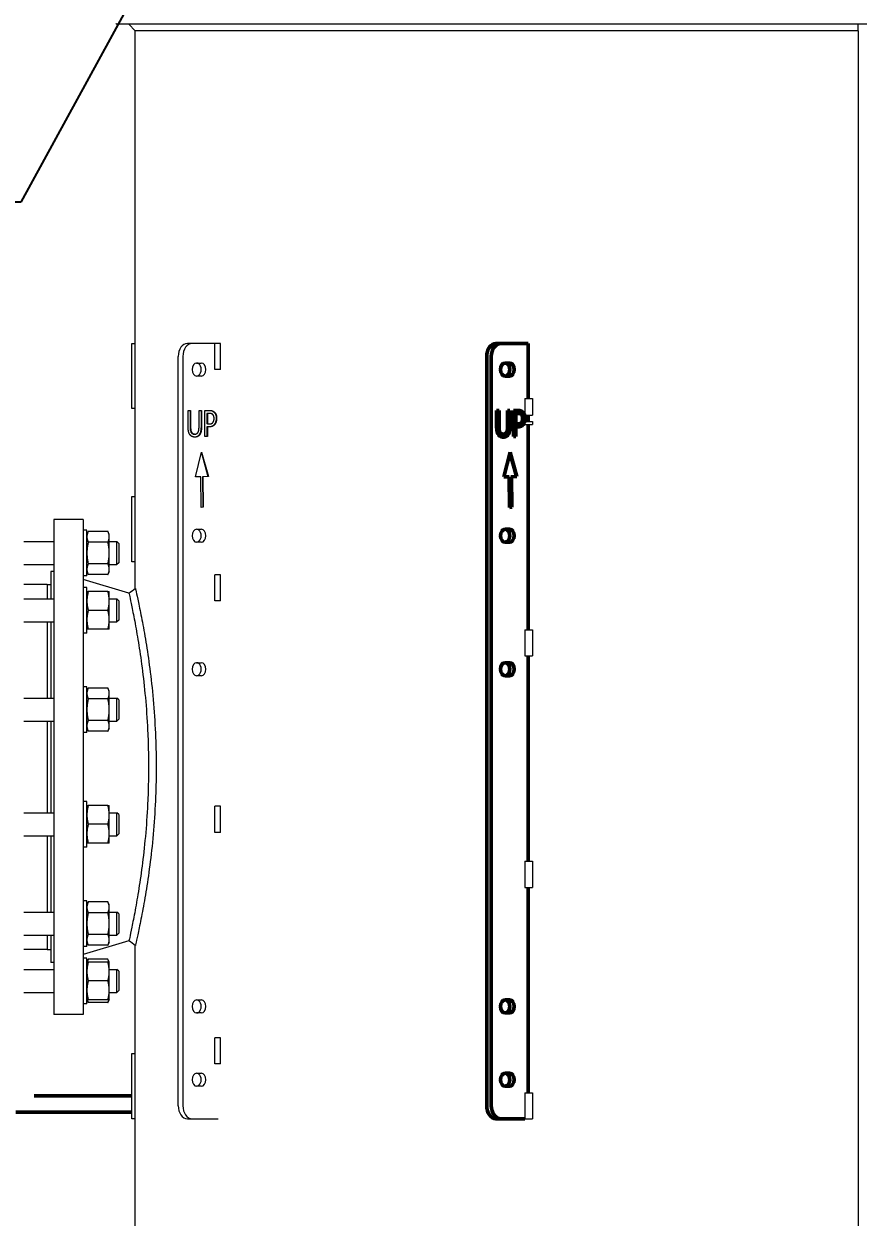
# Model space of a CAD drawing. Header units: inches. Extents: x 20 to 536, y 8 to 344.
# Drawn here: x 392.98 to 425.01, y 98.01 to 143.8 of the extents above; entities that cross this region are included whole.
import ezdxf

# ---------------------------------------------------------------- set-up
doc = ezdxf.new("R2010")
doc.units = ezdxf.units.IN
doc.header["$LTSCALE"] = 16
doc.header["$MEASUREMENT"] = 0
for name, color, linetype, lineweight in [('Dimension (ANSI)', 7, 'Continuous', 25), ('Symbol (ANSI)', 7, 'Continuous', 25), ('Visible (ANSI)', 7, 'Continuous', 50)]:
    doc.layers.add(name, color=color, linetype=linetype, lineweight=lineweight)
doc.styles.add('Standard D-E', font='arial.ttf')
doc.dimstyles.new('in [mm] D-E NeptuneBenson', dxfattribs={"dimscale": 16, "dimtxt": 0.15, "dimasz": 0.098425, "dimexe": 0.125, "dimexo": 0.063, "dimgap": 0.031496, "dimtad": 0, "dimtih": 1, "dimtoh": 1, "dimdec": 4, "dimrnd": 1e-08, "dimzin": 3, "dimdsep": 46, "dimlunit": 5, "dimtxsty": 'Standard D-E', "dimcen": 0.09, "dimdle": 0.393701, "dimclrd": 256, "dimclre": 256, "dimclrt": 256, "dimadec": 1, "dimazin": 1, "dimtfac": 1, "dimtofl": 0, "dimtmove": 0, "dimatfit": 3, "dimfxl": 1, "dimfrac": 1, "dimtolj": 1, "dimtzin": 4, "dimlwd": -1, "dimlwe": -1, "dimarcsym": 0})
doc.dimstyles.new('in [mm] D-E NeptuneBenson$7', dxfattribs={"dimscale": 16, "dimtxt": 0.15, "dimasz": 0.098425, "dimexe": 0.125, "dimexo": 0.063, "dimgap": 0.031496, "dimtad": 0, "dimtih": 1, "dimtoh": 1, "dimdec": 4, "dimrnd": 1e-08, "dimzin": 3, "dimdsep": 46, "dimlunit": 5, "dimtxsty": 'Standard D-E', "dimcen": 0.09, "dimdle": 0.393701, "dimclrd": 256, "dimclre": 256, "dimclrt": 256, "dimadec": 1, "dimazin": 1, "dimtfac": 1, "dimtofl": 0, "dimtmove": 0, "dimatfit": 3, "dimfxl": 1, "dimfrac": 1, "dimtolj": 1, "dimtzin": 4, "dimlwd": -1, "dimlwe": -1, "dimarcsym": 0})

# ---------------------------------------------------------------- blocks, each defined once
blk = doc.blocks.new('*D27')
at = {"layer": 'Defpoints', "color": 0, "transparency": 16777216}
for p in [(353.894, 161.752), (424.634, 161.752), (399.432, 64.26)]:
    blk.add_point(p, dxfattribs=at)
at = {"layer": 'Dimension (ANSI)', "transparency": 16777216}
for p, q in [((423.626, 161.752), (351.894, 161.752)), ((353.894, 160.177), (353.894, 118.735)), ((353.894, 65.835), (353.894, 101.408)), ((398.424, 64.26), (351.894, 64.26))]:
    blk.add_line(p, q, dxfattribs=at)
for points in [[(353.632, 160.177), (354.157, 160.177), (353.894, 161.752)], [(353.632, 65.835), (354.157, 65.835), (353.894, 64.26)]]:
    blk.add_solid(points, dxfattribs=at)
at = {"layer": 'Dimension (ANSI)', "transparency": 16777216, "char_height": 2.4, "attachment_point": 5, "style": 'Standard D-E'}
for s, insert in [('\\A1; \\fArial|b0|i0;97{\\H1x;\\S1#2;} in', (353.894, 113.006)), ('\\A1;[2461.5 mm]{\\P\\fArial|b0|i0;SHIPPING HEIGHT\\P\\fArial|b0|i0;REF.}', (353.894, 104.342))]:
    blk.add_mtext(s, dxfattribs=dict(at, insert=insert))

msp = doc.modelspace()

# ---------------------------------------------------------------- linework, layer by layer
at = {"layer": 'Visible (ANSI)', "linetype": 'Continuous', "lineweight": 18}
for p, q in [((396.539119, 143.78516), (396.507869, 143.81641)), ((447.382772, 143.78516), (396.539119, 143.78516)), ((397.257176, 143.53516), (397.007176, 143.78516)), ((425.009197, 143.53516), (425.009197, 143.78516)), ((397.257176, 122.138949), (397.257176, 143.53516)), ((425.009197, 143.53516), (397.257176, 143.53516)), ((397.257176, 122.138949), (397.257176, 143.53516)), ((425.009197, 143.53516), (425.009197, 75.28516)), ((425.009197, 143.53516), (425.009202, 143.53516)), ((425.009197, 143.43016), (425.009202, 143.43016)), ((425.009197, 143.43016), (425.009202, 143.43016)), ((425.009197, 143.32516), (425.009202, 143.32516)), ((425.009197, 143.32516), (425.009202, 143.32516)), ((425.009197, 143.22016), (425.009202, 143.22016)), ((425.009197, 143.22016), (425.009202, 143.22016)), ((425.009197, 143.11516), (425.009202, 143.11516)), ((425.009202, 143.11516), (425.009197, 143.11516)), ((425.009202, 143.01016), (425.009197, 143.01016)), ((425.009202, 142.81016), (425.009197, 142.81016)), ((425.009197, 142.31016), (425.009202, 142.31016)), ((397.121728, 131.53516), (397.249869, 131.53516)), ((397.121728, 129.03516), (397.121728, 131.53516)), ((397.121728, 131.53516), (397.249869, 131.53516)), ((397.121728, 129.03516), (397.121728, 131.53516)), ((397.257176, 131.53516), (397.249869, 131.53516)), ((397.257176, 131.53516), (397.249869, 131.53516)), ((399.434373, 131.53516), (399.257596, 131.53516)), ((400.306493, 131.53516), (399.434373, 131.53516)), ((400.526811, 131.53516), (400.306493, 131.53516)), ((400.306493, 130.53516), (400.306493, 131.53516)), ((400.526811, 130.53516), (400.526811, 131.53516)), ((398.904043, 102.28516), (398.904043, 131.03516)), ((399.080819, 131.03516), (399.080819, 102.28516)), ((399.611149, 130.78516), (399.787926, 130.78516)), ((400.526811, 130.53516), (400.306493, 130.53516)), ((399.787926, 130.28516), (399.611149, 130.28516)), ((412.206489, 129.42516), (412.506178, 129.42516)), ((412.206489, 129.42516), (412.206489, 128.787561)), ((412.506178, 129.42516), (412.506178, 128.787561)), ((397.249869, 129.03516), (397.121728, 129.03516)), ((397.249869, 129.03516), (397.121728, 129.03516)), ((397.249869, 129.03516), (397.257176, 129.03516)), ((397.249869, 129.03516), (397.257176, 129.03516)), ((399.285271, 128.341004), (399.285271, 128.964991)), ((399.285271, 128.964991), (399.379247, 128.964991)), ((399.361569, 128.964991), (399.361569, 128.341004)), ((399.379247, 128.964991), (399.379247, 128.341004)), ((399.703003, 128.337762), (399.703003, 128.964991)), ((399.703003, 128.964991), (399.796978, 128.964991)), ((399.779301, 128.964991), (399.779301, 128.341004)), ((399.796978, 128.964991), (399.796978, 128.341004)), ((399.931638, 127.964991), (399.931638, 128.964991)), ((399.931638, 128.964991), (400.109274, 128.964991)), ((400.025613, 128.849918), (400.007936, 128.849918)), ((400.007936, 128.849918), (400.007936, 128.451214)), ((400.025613, 128.849918), (400.025613, 128.451214)), ((400.103544, 128.849918), (400.025613, 128.849918)), ((412.206489, 128.787561), (412.506178, 128.787561)), ((400.025613, 128.451214), (400.007936, 128.451214)), ((400.025613, 128.337762), (400.007936, 128.337762)), ((400.007936, 128.337762), (400.007936, 127.964991)), ((400.025613, 128.451214), (400.089792, 128.451214)), ((400.105263, 128.337762), (400.025613, 128.337762)), ((400.025613, 128.337762), (400.025613, 127.964991)), ((412.206489, 128.541028), (412.506178, 128.541028)), ((412.206489, 128.541028), (412.206489, 128.42516)), ((412.206489, 128.42516), (412.506178, 128.42516)), ((412.506178, 128.541028), (412.506178, 128.42516)), ((399.540838, 128.057373), (399.523161, 128.057373)), ((400.025613, 127.964991), (399.931638, 127.964991)), ((399.562069, 126.415618), (399.802692, 127.367821)), ((399.794268, 127.334489), (400.046259, 126.426893)), ((399.802692, 127.367821), (400.063937, 126.426893)), ((399.771494, 126.421118), (399.562069, 126.415618)), ((399.753817, 126.421118), (399.562187, 126.416085)), ((399.771494, 126.421118), (399.753817, 126.421118)), ((399.782622, 125.245215), (399.771494, 126.421118)), ((400.046259, 126.426893), (399.833925, 126.4227)), ((399.833925, 126.4227), (399.84648, 125.248873)), ((399.851603, 126.4227), (399.833925, 126.4227)), ((400.063937, 126.426893), (399.851603, 126.4227)), ((399.851603, 126.4227), (399.864158, 125.248873)), ((400.063937, 126.426893), (400.046259, 126.426893)), ((397.121728, 125.66016), (397.249869, 125.66016)), ((397.121728, 123.16016), (397.121728, 125.66016)), ((397.121728, 125.66016), (397.249869, 125.66016)), ((397.121728, 123.16016), (397.121728, 125.66016)), ((397.257176, 125.66016), (397.249869, 125.66016)), ((397.257176, 125.66016), (397.249869, 125.66016)), ((399.84648, 125.248873), (399.782615, 125.246008)), ((399.864158, 125.248873), (399.782622, 125.245215)), ((399.864158, 125.248873), (399.84648, 125.248873)), ((394.132176, 124.78516), (394.132176, 105.78516)), ((395.257176, 124.78516), (394.132176, 124.78516)), ((395.257176, 124.78516), (395.257176, 105.78516)), ((395.397801, 124.37053), (395.257176, 124.37053)), ((395.397801, 122.62053), (395.397801, 124.37053)), ((395.397801, 124.21453), (395.449668, 124.32576)), ((396.204933, 124.32576), (395.449668, 124.32576)), ((396.256801, 124.21453), (396.204933, 124.32576)), ((396.256801, 124.118202), (396.256801, 124.21453)), ((396.256801, 123.49553), (396.256801, 124.118202)), ((399.611149, 124.41016), (399.787926, 124.41016)), ((392.977176, 123.93303), (394.132176, 123.93303)), ((396.204933, 123.910645), (395.449668, 123.910645)), ((396.256801, 123.93303), (396.551397, 123.93303)), ((396.551397, 123.05803), (396.551397, 123.93303)), ((396.617551, 123.86688), (396.551397, 123.93303)), ((396.617551, 123.86688), (396.617551, 123.12418)), ((399.787926, 123.91016), (399.611149, 123.91016)), ((396.256801, 122.872858), (396.256801, 123.49553)), ((392.977176, 123.05803), (394.132176, 123.05803)), ((394.007176, 122.78516), (394.007176, 121.733068)), ((394.132176, 122.78516), (394.007176, 122.78516)), ((395.397801, 122.77653), (395.449668, 122.6653)), ((396.204933, 123.080415), (395.449668, 123.080415)), ((396.256801, 122.77653), (396.204933, 122.6653)), ((396.256801, 123.05803), (396.551397, 123.05803)), ((396.256801, 122.77653), (396.256801, 122.872858)), ((396.617551, 123.12418), (396.551397, 123.05803)), ((397.249869, 123.16016), (397.121728, 123.16016)), ((397.249869, 123.16016), (397.121728, 123.16016)), ((397.249869, 123.16016), (397.257176, 123.16016)), ((397.249869, 123.16016), (397.257176, 123.16016)), ((393.877176, 122.28516), (392.977176, 122.28516)), ((393.877176, 122.28516), (393.877176, 121.733068)), ((393.877176, 122.28516), (393.877176, 121.733068)), ((393.877176, 122.28516), (394.007176, 122.28516)), ((395.397801, 122.62053), (395.257176, 122.62053)), ((397.011285, 121.955306), (395.257176, 122.47516)), ((396.204933, 122.6653), (395.449668, 122.6653)), ((400.526811, 122.65516), (400.306493, 122.65516)), ((400.306493, 121.65516), (400.306493, 122.65516)), ((400.526811, 121.65516), (400.526811, 122.65516)), ((395.397801, 122.170568), (395.257176, 122.170568)), ((395.397801, 120.420568), (395.397801, 122.170568)), ((396.204933, 122.014568), (395.449668, 122.014568)), ((396.256801, 121.655068), (396.256801, 122.014568)), ((392.977176, 121.733068), (394.132176, 121.733068)), ((396.256801, 121.733068), (396.551397, 121.733068)), ((396.256801, 120.936068), (396.256801, 121.655068)), ((396.551397, 120.858068), (396.551397, 121.733068)), ((396.617551, 121.666918), (396.551397, 121.733068)), ((396.617551, 121.666918), (396.617551, 120.924218)), ((400.526811, 121.65516), (400.306493, 121.65516)), ((396.204933, 121.295568), (395.449668, 121.295568)), ((396.256801, 120.576568), (396.256801, 120.936068)), ((396.617551, 120.924218), (396.551397, 120.858068)), ((392.977176, 120.858068), (394.132176, 120.858068)), ((393.877176, 120.858068), (393.877176, 117.922622)), ((393.877176, 120.858068), (393.877176, 117.922622)), ((394.007176, 120.858068), (394.007176, 117.922622)), ((396.204933, 120.576568), (395.449668, 120.576568)), ((396.256801, 120.858068), (396.551397, 120.858068)), ((412.206489, 120.54516), (412.506178, 120.54516)), ((412.206489, 120.54516), (412.206489, 119.54516)), ((412.506178, 120.54516), (412.506178, 119.54516)), ((395.397801, 120.420568), (395.257176, 120.420568)), ((412.206489, 119.54516), (412.506178, 119.54516)), ((399.611149, 119.28516), (399.787926, 119.28516)), ((399.787926, 118.78516), (399.611149, 118.78516)), ((395.397801, 118.360122), (395.257176, 118.360122)), ((395.397801, 116.610122), (395.397801, 118.360122)), ((395.397801, 118.204122), (395.449668, 118.315352)), ((396.204933, 118.315352), (395.449668, 118.315352)), ((396.256801, 118.204122), (396.204933, 118.315352)), ((396.256801, 118.107795), (396.256801, 118.204122)), ((392.977176, 117.922622), (394.132176, 117.922622)), ((396.204933, 117.900237), (395.449668, 117.900237)), ((396.256801, 117.485122), (396.256801, 118.107795)), ((396.256801, 117.922622), (396.551397, 117.922622)), ((396.551397, 117.047622), (396.551397, 117.922622)), ((396.617551, 117.856472), (396.551397, 117.922622)), ((396.617551, 117.856472), (396.617551, 117.113772)), ((396.256801, 116.86245), (396.256801, 117.485122)), ((392.977176, 117.047622), (394.132176, 117.047622)), ((393.877176, 117.047622), (393.877176, 113.522699)), ((393.877176, 117.047622), (393.877176, 113.522699)), ((394.007176, 117.047622), (394.007176, 113.522699)), ((395.397801, 116.766122), (395.449668, 116.654893)), ((396.204933, 117.070007), (395.449668, 117.070007)), ((396.256801, 116.766122), (396.204933, 116.654893)), ((396.256801, 117.047622), (396.551397, 117.047622)), ((396.256801, 116.766122), (396.256801, 116.86245)), ((396.617551, 117.113772), (396.551397, 117.047622)), ((395.397801, 116.610122), (395.257176, 116.610122)), ((396.204933, 116.654893), (395.449668, 116.654893)), ((395.397801, 113.960199), (395.257176, 113.960199)), ((395.397801, 112.210199), (395.397801, 113.960199)), ((396.204933, 113.804199), (395.449668, 113.804199)), ((396.256801, 113.444699), (396.256801, 113.804199)), ((400.526811, 113.77516), (400.306493, 113.77516)), ((400.306493, 112.77516), (400.306493, 113.77516)), ((400.526811, 112.77516), (400.526811, 113.77516)), ((392.977176, 113.522699), (394.132176, 113.522699)), ((396.256801, 113.522699), (396.551397, 113.522699)), ((396.256801, 112.725699), (396.256801, 113.444699)), ((396.551397, 112.647699), (396.551397, 113.522699)), ((396.617551, 113.456549), (396.551397, 113.522699)), ((396.617551, 113.456549), (396.617551, 112.713849)), ((392.977176, 112.647699), (394.132176, 112.647699)), ((393.877176, 112.647699), (393.877176, 109.712253)), ((393.877176, 112.647699), (393.877176, 109.712253)), ((394.007176, 112.647699), (394.007176, 109.712253)), ((396.204933, 113.085199), (395.449668, 113.085199)), ((396.256801, 112.366199), (396.256801, 112.725699)), ((396.256801, 112.647699), (396.551397, 112.647699)), ((396.617551, 112.713849), (396.551397, 112.647699)), ((400.526811, 112.77516), (400.306493, 112.77516)), ((395.397801, 112.210199), (395.257176, 112.210199)), ((396.204933, 112.366199), (395.449668, 112.366199)), ((412.206489, 111.66516), (412.506178, 111.66516)), ((412.206489, 111.66516), (412.206489, 110.66516)), ((412.506178, 111.66516), (412.506178, 110.66516)), ((412.206489, 110.66516), (412.506178, 110.66516)), ((395.397801, 110.149753), (395.257176, 110.149753)), ((395.397801, 108.399753), (395.397801, 110.149753)), ((395.397801, 109.993753), (395.449668, 110.104982)), ((396.204933, 110.104982), (395.449668, 110.104982)), ((396.256801, 109.993753), (396.204933, 110.104982)), ((396.256801, 109.897425), (396.256801, 109.993753)), ((396.256801, 109.274753), (396.256801, 109.897425)), ((392.977176, 109.712253), (394.132176, 109.712253)), ((396.204933, 109.689868), (395.449668, 109.689868)), ((396.256801, 109.712253), (396.551397, 109.712253)), ((396.551397, 108.837253), (396.551397, 109.712253)), ((396.617551, 109.646103), (396.551397, 109.712253)), ((396.617551, 109.646103), (396.617551, 108.903403)), ((396.256801, 108.652081), (396.256801, 109.274753)), ((392.977176, 108.837253), (394.132176, 108.837253)), ((393.877176, 108.837253), (393.877176, 108.28516)), ((393.877176, 108.837253), (393.877176, 108.28516)), ((394.007176, 108.837253), (394.007176, 107.78516)), ((397.011285, 108.615015), (395.257176, 108.09516)), ((395.397801, 108.555753), (395.449668, 108.444523)), ((396.204933, 108.859638), (395.449668, 108.859638)), ((396.256801, 108.555753), (396.204933, 108.444523)), ((396.256801, 108.837253), (396.551397, 108.837253)), ((396.256801, 108.555753), (396.256801, 108.652081)), ((396.617551, 108.903403), (396.551397, 108.837253)), ((393.877176, 108.28516), (392.977176, 108.28516)), ((393.877176, 108.28516), (394.007176, 108.28516)), ((395.397801, 108.399753), (395.257176, 108.399753)), ((396.204933, 108.444523), (395.449668, 108.444523)), ((397.257176, 96.28516), (397.257176, 108.431372)), ((394.132176, 107.78516), (394.007176, 107.78516)), ((395.397801, 107.949791), (395.257176, 107.949791)), ((395.397801, 106.199791), (395.397801, 107.949791)), ((395.397801, 107.793791), (395.449668, 107.905021)), ((396.204933, 107.905021), (395.449668, 107.905021)), ((396.204933, 107.793791), (395.449668, 107.793791)), ((396.256801, 107.793791), (396.204933, 107.905021)), ((396.256801, 107.434291), (396.256801, 107.793791)), ((392.977176, 107.512291), (394.132176, 107.512291)), ((396.256801, 107.512291), (396.551397, 107.512291)), ((396.256801, 106.715291), (396.256801, 107.434291)), ((396.551397, 106.637291), (396.551397, 107.512291)), ((396.617551, 107.446141), (396.551397, 107.512291)), ((396.617551, 107.446141), (396.617551, 106.703441)), ((396.204933, 107.074791), (395.449668, 107.074791)), ((396.256801, 106.355791), (396.256801, 106.715291)), ((396.617551, 106.703441), (396.551397, 106.637291)), ((392.977176, 106.637291), (394.132176, 106.637291)), ((395.397801, 106.355791), (395.449668, 106.244561)), ((396.204933, 106.355791), (395.449668, 106.355791)), ((396.204933, 106.244561), (395.449668, 106.244561)), ((396.256801, 106.355791), (396.204933, 106.244561)), ((396.256801, 106.637291), (396.551397, 106.637291)), ((399.611149, 106.34766), (399.787926, 106.34766)), ((395.257176, 105.78516), (394.132176, 105.78516)), ((395.397801, 106.199791), (395.257176, 106.199791)), ((399.787926, 105.84766), (399.611149, 105.84766)), ((400.526811, 104.89516), (400.306493, 104.89516)), ((400.306493, 103.89516), (400.306493, 104.89516)), ((400.526811, 103.89516), (400.526811, 104.89516)), ((397.121728, 104.28516), (397.249869, 104.28516)), ((397.121728, 101.78516), (397.121728, 104.28516)), ((397.257176, 104.28516), (397.249869, 104.28516)), ((399.611149, 103.53516), (399.787926, 103.53516)), ((400.526811, 103.89516), (400.306493, 103.89516)), ((399.787926, 103.03516), (399.611149, 103.03516)), ((412.206489, 102.78516), (412.506178, 102.78516)), ((412.206489, 102.78516), (412.206489, 101.78516)), ((412.506178, 102.78516), (412.506178, 101.78516)), ((397.249869, 101.78516), (397.121728, 101.78516)), ((397.249869, 101.78516), (397.257176, 101.78516)), ((397.249869, 101.78516), (397.257176, 101.78516)), ((397.257176, 96.28516), (397.257176, 102.03516)), ((399.257596, 101.78516), (399.434373, 101.78516)), ((399.434373, 101.78516), (400.439076, 101.78516)), ((412.206489, 101.78516), (412.506178, 101.78516))]:
    msp.add_line(p, q, dxfattribs=at)
at = {"layer": 'Visible (ANSI)'}
for p, q in [((411.278411, 131.53516), (411.101635, 131.53516)), ((412.339071, 131.53516), (411.278411, 131.53516)), ((412.339071, 129.42516), (412.339071, 131.53516)), ((410.748081, 102.28516), (410.748081, 131.03516)), ((410.924858, 131.03516), (410.924858, 102.28516)), ((411.455188, 130.78516), (411.631965, 130.78516)), ((411.631965, 130.28516), (411.455188, 130.28516)), ((411.12931, 128.341004), (411.12931, 128.964991)), ((411.12931, 128.964991), (411.223285, 128.964991)), ((411.205608, 128.964991), (411.205608, 128.341004)), ((411.223285, 128.964991), (411.223285, 128.341004)), ((411.547042, 128.337762), (411.547042, 128.964991)), ((411.547042, 128.964991), (411.641017, 128.964991)), ((411.623339, 128.964991), (411.623339, 128.341004)), ((411.641017, 128.964991), (411.641017, 128.341004)), ((411.775677, 127.964991), (411.775677, 128.964991)), ((411.775677, 128.964991), (411.953313, 128.964991)), ((411.869652, 128.849918), (411.851974, 128.849918)), ((411.851974, 128.849918), (411.851974, 128.451214)), ((411.869652, 128.849918), (411.869652, 128.451214)), ((411.947583, 128.849918), (411.869652, 128.849918)), ((412.339071, 128.541028), (412.339071, 128.787561)), ((411.869652, 128.451214), (411.851974, 128.451214)), ((411.869652, 128.337762), (411.851974, 128.337762)), ((411.851974, 128.337762), (411.851974, 127.964991)), ((411.869652, 128.451214), (411.93383, 128.451214)), ((411.949302, 128.337762), (411.869652, 128.337762)), ((411.869652, 128.337762), (411.869652, 127.964991)), ((412.339071, 120.54516), (412.339071, 128.42516)), ((411.384877, 128.057373), (411.367199, 128.057373)), ((411.869652, 127.964991), (411.775677, 127.964991)), ((411.406108, 126.415618), (411.64673, 127.367821)), ((411.638307, 127.334489), (411.890298, 126.426893)), ((411.64673, 127.367821), (411.907976, 126.426893)), ((411.615533, 126.421118), (411.406108, 126.415618)), ((411.597855, 126.421118), (411.406226, 126.416085)), ((411.615533, 126.421118), (411.597855, 126.421118)), ((411.626661, 125.245215), (411.615533, 126.421118)), ((411.890298, 126.426893), (411.677963, 126.4227)), ((411.677963, 126.4227), (411.690519, 125.248873)), ((411.695641, 126.4227), (411.677963, 126.4227)), ((411.907976, 126.426893), (411.695641, 126.4227)), ((411.695641, 126.4227), (411.708196, 125.248873)), ((411.907976, 126.426893), (411.890298, 126.426893)), ((411.690519, 125.248873), (411.626653, 125.246008)), ((411.708196, 125.248873), (411.626661, 125.245215)), ((411.708196, 125.248873), (411.690519, 125.248873)), ((411.455188, 124.41016), (411.631965, 124.41016)), ((411.631965, 123.91016), (411.455188, 123.91016)), ((412.339071, 111.66516), (412.339071, 119.54516)), ((411.455188, 119.28516), (411.631965, 119.28516)), ((411.631965, 118.78516), (411.455188, 118.78516)), ((412.339071, 102.78516), (412.339071, 110.66516)), ((411.455188, 106.34766), (411.631965, 106.34766)), ((411.631965, 105.84766), (411.455188, 105.84766)), ((411.455188, 103.53516), (411.631965, 103.53516)), ((411.631965, 103.03516), (411.455188, 103.03516)), ((393.370122, 102.66016), (397.121728, 102.66016)), ((392.663016, 102.03516), (397.121728, 102.03516)), ((411.101635, 101.78516), (411.278411, 101.78516)), ((411.278411, 101.78516), (412.206489, 101.78516))]:
    msp.add_line(p, q, dxfattribs=at)
at = {"layer": 'Visible (ANSI)', "linetype": 'Continuous', "lineweight": 18}
for centre, major_axis, start_param, end_param in [((399.257596, 131.03516), (0, 0.5), 0, 1.570796327), ((399.434373, 131.03516), (0, 0.5), 0, 1.570796327), ((399.611149, 130.53516), (0, -0.25), 3.141592654, 6.283185307), ((399.611149, 130.53516), (0, -0.25), 0, 3.141592654), ((399.787926, 130.53516), (0, 0.25), 3.141592654, 6.283185307), ((399.611149, 124.16016), (0, -0.25), 3.141592654, 6.283185307), ((399.611149, 124.16016), (0, -0.25), 0, 3.141592654), ((399.787926, 124.16016), (0, 0.25), 3.141592654, 6.283185307), ((399.611149, 119.03516), (0, -0.25), 3.141592654, 6.283185307), ((399.611149, 119.03516), (0, -0.25), 0, 3.141592654), ((399.787926, 119.03516), (0, 0.25), 3.141592654, 6.283185307), ((399.611149, 106.09766), (0, -0.25), 3.141592654, 6.283185307), ((399.611149, 106.09766), (0, -0.25), 0, 3.141592654), ((399.787926, 106.09766), (0, 0.25), 3.141592654, 6.283185307), ((399.611149, 103.28516), (0, -0.25), 3.141592654, 6.283185307), ((399.611149, 103.28516), (0, -0.25), 0, 3.141592654), ((399.787926, 103.28516), (0, 0.25), 3.141592654, 6.283185307), ((399.257596, 102.28516), (0, -0.5), 4.71238898, 6.283185307), ((399.434373, 102.28516), (0, -0.5), 4.71238898, 6.283185307)]:
    msp.add_ellipse(centre, major_axis=major_axis, ratio=0.707106781, start_param=start_param, end_param=end_param, dxfattribs=at)
at = {"layer": 'Visible (ANSI)'}
for centre, major_axis, start_param, end_param in [((411.101635, 131.03516), (0, 0.5), 0, 1.570796327), ((411.278411, 131.03516), (0, 0.5), 0, 1.570796327), ((411.455188, 130.53516), (0, -0.25), 3.141592654, 6.283185307), ((411.455188, 130.53516), (0, -0.25), 0, 3.141592654), ((411.631965, 130.53516), (0, 0.25), 3.141592654, 6.283185307), ((411.455188, 124.16016), (0, -0.25), 3.141592654, 6.283185307), ((411.455188, 124.16016), (0, -0.25), 0, 3.141592654), ((411.631965, 124.16016), (0, 0.25), 3.141592654, 6.283185307), ((411.455188, 119.03516), (0, -0.25), 3.141592654, 6.283185307), ((411.455188, 119.03516), (0, -0.25), 0, 3.141592654), ((411.631965, 119.03516), (0, 0.25), 3.141592654, 6.283185307), ((411.455188, 106.09766), (0, -0.25), 3.141592654, 6.283185307), ((411.455188, 106.09766), (0, -0.25), 0, 3.141592654), ((411.631965, 106.09766), (0, 0.25), 3.141592654, 6.283185307), ((411.455188, 103.28516), (0, -0.25), 3.141592654, 6.283185307), ((411.455188, 103.28516), (0, -0.25), 0, 3.141592654), ((411.631965, 103.28516), (0, 0.25), 3.141592654, 6.283185307), ((411.101635, 102.28516), (0, -0.5), 4.71238898, 6.283185307), ((411.278411, 102.28516), (0, -0.5), 4.71238898, 6.283185307)]:
    msp.add_ellipse(centre, major_axis=major_axis, ratio=0.707106781, start_param=start_param, end_param=end_param, dxfattribs=at)
at = {"layer": 'Visible (ANSI)', "linetype": 'Continuous', "lineweight": 18}
for points, knots in [([(400.091597, 128.964991), (400.120146, 128.964991), (400.16366, 128.962758), (400.228997, 128.939824), (400.254098, 128.924787), (400.276682, 128.902592)], [-0.7255066345, -0.7255066345, -0.7255066345, -0.7255066345, -0.2963664951, -0.2963664951, 0, 0, 0, 0]), ([(400.276682, 128.902592), (400.292178, 128.887664), (400.305985, 128.870076), (400.327329, 128.833247), (400.338323, 128.810687), (400.357041, 128.744258), (400.360916, 128.703666), (400.360916, 128.663532)], [-0.8444770711, -0.8444770711, -0.8444770711, -0.8444770711, -0.5445297246, -0.5445297246, -0.3058237555, -0.3058237555, 0, 0, 0, 0]), ([(399.361569, 128.341004), (399.361569, 128.275345), (399.365685, 128.239387), (399.372569, 128.191568), (399.380282, 128.164214), (399.391939, 128.139221)], [-0.371862003, -0.371862003, -0.371862003, -0.371862003, -0.2281453177, -0.2281453177, 0, 0, 0, 0]), ([(399.779301, 128.341004), (399.779301, 128.301057), (399.777669, 128.25992), (399.767451, 128.167475), (399.758819, 128.136756), (399.744504, 128.090377), (399.730182, 128.061275), (399.711684, 128.036304)], [-0.467674705, -0.467674705, -0.467674705, -0.467674705, -0.3856132751, -0.3856132751, -0.275578199, -0.275578199, 0, 0, 0, 0]), ([(400.29903, 128.44149), (400.286852, 128.424537), (400.273561, 128.409563), (400.244501, 128.383485), (400.229012, 128.372719), (400.195029, 128.354662), (400.157563, 128.337762), (400.087585, 128.337762)], [-2.121990443, -2.121990443, -2.121990443, -2.121990443, -1.442842816, -1.442842816, -0.754099623, -0.754099623, 0, 0, 0, 0]), ([(400.360916, 128.663532), (400.360916, 128.639849), (400.359281, 128.616378), (400.351444, 128.56373), (400.345139, 128.541317), (400.330454, 128.494954), (400.316795, 128.466121), (400.29903, 128.44149)], [-0.4807015504, -0.4807015504, -0.4807015504, -0.4807015504, -0.3871149581, -0.3871149581, -0.2680978808, -0.2680978808, 0, 0, 0, 0]), ([(399.391939, 128.139221), (399.398551, 128.125054), (399.406485, 128.112575), (399.427362, 128.088652), (399.438857, 128.080641), (399.471047, 128.06195), (399.497628, 128.057373), (399.523161, 128.057373)], [-0.4545311978, -0.4545311978, -0.4545311978, -0.4545311978, -0.3744036195, -0.3744036195, -0.2751501522, -0.2751501522, 0, 0, 0, 0]), ([(399.711684, 128.036304), (399.700543, 128.020815), (399.688386, 128.007126), (399.661911, 127.983623), (399.647897, 127.974082), (399.615779, 127.957777), (399.584598, 127.945336), (399.532227, 127.944033)], [-1.621814164, -1.621814164, -1.621814164, -1.621814164, -1.122952591, -1.122952591, -0.623679835, -0.623679835, -0.033304102, -0.033304102, -0.033304102, -0.033304102]), ([(397.011285, 121.955306), (397.011285, 121.955306), (397.020756, 121.913165), (397.059156, 121.737353), (397.088055, 121.603728), (397.160304, 121.252636), (397.20365, 121.034871), (397.296255, 120.534507), (397.34542, 120.251881), (397.43959, 119.655469), (397.487939, 119.321472), (397.578447, 118.597063), (397.620517, 118.206663), (397.690323, 117.394234), (397.718045, 116.971591), (397.741775, 116.422853), (397.746346, 116.298309), (397.750152, 116.174034)], [25.197704904, 25.197704904, 25.197704904, 25.197704904, 28.359979208, 28.359979208, 31.522253512, 31.522253512, 34.684527817, 34.684527817, 37.846802121, 37.846802121, 40.983954042, 40.983954042, 44.121105964, 44.121105964, 47.258257886, 47.258257886, 48.177922083, 48.177922083, 48.177922083, 48.177922083]), ([(397.257176, 122.138949), (397.257176, 122.138949), (397.267261, 122.095558), (397.308132, 121.914615), (397.338887, 121.777112), (397.41576, 121.415942), (397.461874, 121.191966), (397.560384, 120.677462), (397.612678, 120.386905), (397.71282, 119.773987), (397.764227, 119.430854), (397.860463, 118.686712), (397.905199, 118.285718), (397.979434, 117.451277), (398.008919, 117.0172), (398.034057, 116.455894), (398.038867, 116.330267), (398.042853, 116.204887)], [25.883271244, 25.883271244, 25.883271244, 25.883271244, 29.132066122, 29.132066122, 32.380860999, 32.380860999, 35.629655877, 35.629655877, 38.878450754, 38.878450754, 42.100473688, 42.100473688, 45.322496621, 45.322496621, 48.544519555, 48.544519555, 49.472261833, 49.472261833, 49.472261833, 49.472261833]), ([(397.750152, 116.174034), (397.759225, 115.874347), (397.763697, 115.576169), (397.763697, 114.994152), (397.759225, 114.695974), (397.750152, 114.396287)], [48.177922083, 48.177922083, 48.177922083, 48.177922083, 50.395409807, 50.395409807, 52.612897535, 52.612897535, 52.612897535, 52.612897535]), ([(398.042853, 116.204887), (398.053408, 115.895419), (398.058542, 115.586768), (398.058542, 114.983552), (398.053408, 114.674902), (398.042853, 114.365434)], [-15.144331905, -15.144331905, -15.144331905, -15.144331905, -12.846079301, -12.846079301, -10.547826697, -10.547826697, -10.547826697, -10.547826697]), ([(397.750152, 114.396287), (397.746346, 114.272011), (397.741775, 114.147468), (397.718045, 113.59873), (397.690323, 113.176087), (397.620517, 112.363658), (397.578447, 111.973258), (397.487939, 111.248848), (397.43959, 110.914852), (397.34542, 110.31844), (397.296255, 110.035814), (397.20365, 109.53545), (397.160304, 109.317684), (397.088055, 108.966593), (397.059156, 108.832968), (397.020756, 108.657155), (397.011285, 108.615015), (397.011285, 108.615015)], [52.612897535, 52.612897535, 52.612897535, 52.612897535, 53.532561729, 53.532561729, 56.669713651, 56.669713651, 59.806865572, 59.806865572, 62.944017494, 62.944017494, 66.106291798, 66.106291798, 69.268566102, 69.268566102, 72.430840407, 72.430840407, 75.593114711, 75.593114711, 75.593114711, 75.593114711]), ([(398.042853, 114.365434), (398.038867, 114.240054), (398.034057, 114.114427), (398.008919, 113.553121), (397.979434, 113.119044), (397.905199, 112.284603), (397.860463, 111.883608), (397.764227, 111.139467), (397.71282, 110.796334), (397.612678, 110.183416), (397.560384, 109.892859), (397.461874, 109.378354), (397.41576, 109.154379), (397.338887, 108.793209), (397.308132, 108.655706), (397.267261, 108.474763), (397.257176, 108.431372), (397.257176, 108.431372)], [54.060823144, 54.060823144, 54.060823144, 54.060823144, 54.988565422, 54.988565422, 58.210588356, 58.210588356, 61.43261129, 61.43261129, 64.654634223, 64.654634223, 67.903429101, 67.903429101, 71.152223978, 71.152223978, 74.401018856, 74.401018856, 77.649813729, 77.649813729, 77.649813729, 77.649813729])]:
    msp.add_open_spline(points, degree=3, knots=knots, dxfattribs=at)
for points, degree in [([(400.229608, 128.81183), (400.207261, 128.8329), (400.147667, 128.849918), (400.103544, 128.849918)], 2), ([(400.109274, 128.964991), (400.172306, 128.964991), (400.260552, 128.935817), (400.29436, 128.902592)], 2), ([(400.280607, 128.65948), (400.280607, 128.711344), (400.255394, 128.787519), (400.229608, 128.81183)], 2), ([(400.29436, 128.902592), (400.333898, 128.864504), (400.378594, 128.747), (400.378594, 128.663532)], 2), ([(399.352888, 128.036304), (399.315641, 128.088167), (399.285271, 128.234034), (399.285271, 128.341004)], 2), ([(399.379247, 128.341004), (399.379247, 128.271312), (399.391853, 128.177308), (399.409617, 128.139221)], 2), ([(399.672633, 128.139221), (399.690397, 128.177308), (399.703003, 128.270501), (399.703003, 128.337762)], 2), ([(399.796978, 128.341004), (399.796978, 128.236466), (399.767181, 128.087357), (399.729362, 128.036304)], 2), ([(400.089792, 128.451214), (400.147094, 128.451214), (400.217575, 128.477146), (400.240496, 128.511182)], 2), ([(400.316708, 128.44149), (400.280034, 128.390436), (400.180902, 128.337762), (400.105263, 128.337762)], 2), ([(400.240496, 128.511182), (400.261698, 128.541166), (400.280607, 128.611668), (400.280607, 128.65948)], 2), ([(400.378594, 128.663532), (400.378594, 128.598702), (400.345932, 128.482009), (400.316708, 128.44149)], 2), ([(399.540838, 127.943921), (399.478379, 127.943921), (399.38555, 127.990112), (399.352888, 128.036304)], 2), ([(399.409617, 128.139221), (399.428526, 128.098702), (399.493851, 128.057373), (399.540838, 128.057373)], 2), ([(399.540838, 128.057373), (399.584961, 128.057373), (399.653723, 128.098702), (399.672633, 128.139221)], 2), ([(399.729362, 128.036304), (399.695554, 127.989302), (399.606163, 127.943921), (399.540838, 127.943921)], 2), ([(397.011285, 121.955306), (397.093245, 122.016525), (397.175216, 122.07773), (397.257176, 122.138949)], 3), ([(397.257176, 108.431372), (397.175216, 108.492591), (397.093245, 108.553796), (397.011285, 108.615015)], 3)]:
    msp.add_open_spline(points, degree=degree, dxfattribs=at)
at = {"layer": 'Visible (ANSI)'}
for points, knots in [([(411.935635, 128.964991), (411.964184, 128.964991), (412.007699, 128.962758), (412.073036, 128.939824), (412.098137, 128.924787), (412.120721, 128.902592)], [-0.7255066345, -0.7255066345, -0.7255066345, -0.7255066345, -0.2963664951, -0.2963664951, 0, 0, 0, 0]), ([(412.120721, 128.902592), (412.136217, 128.887664), (412.150023, 128.870076), (412.171367, 128.833247), (412.182361, 128.810687), (412.20108, 128.744258), (412.204955, 128.703666), (412.204955, 128.663532)], [-0.8444770711, -0.8444770711, -0.8444770711, -0.8444770711, -0.5445297246, -0.5445297246, -0.3058237555, -0.3058237555, 0, 0, 0, 0]), ([(411.205608, 128.341004), (411.205608, 128.275345), (411.209723, 128.239387), (411.216607, 128.191568), (411.224321, 128.164214), (411.235978, 128.139221)], [-0.371862003, -0.371862003, -0.371862003, -0.371862003, -0.2281453177, -0.2281453177, 0, 0, 0, 0]), ([(411.623339, 128.341004), (411.623339, 128.301057), (411.621708, 128.25992), (411.61149, 128.167475), (411.602858, 128.136756), (411.588543, 128.090377), (411.574221, 128.061275), (411.555723, 128.036304)], [-0.467674705, -0.467674705, -0.467674705, -0.467674705, -0.3856132751, -0.3856132751, -0.275578199, -0.275578199, 0, 0, 0, 0]), ([(412.143068, 128.44149), (412.130891, 128.424537), (412.1176, 128.409563), (412.08854, 128.383485), (412.073051, 128.372719), (412.039068, 128.354662), (412.001602, 128.337762), (411.931624, 128.337762)], [-2.121990443, -2.121990443, -2.121990443, -2.121990443, -1.442842816, -1.442842816, -0.754099623, -0.754099623, 0, 0, 0, 0]), ([(412.204955, 128.663532), (412.204955, 128.639849), (412.20332, 128.616378), (412.195483, 128.56373), (412.189177, 128.541317), (412.174492, 128.494954), (412.160833, 128.466121), (412.143068, 128.44149)], [-0.4807015504, -0.4807015504, -0.4807015504, -0.4807015504, -0.3871149581, -0.3871149581, -0.2680978808, -0.2680978808, 0, 0, 0, 0]), ([(411.235978, 128.139221), (411.242589, 128.125054), (411.250523, 128.112575), (411.271401, 128.088652), (411.282895, 128.080641), (411.315085, 128.06195), (411.341666, 128.057373), (411.367199, 128.057373)], [-0.4545311978, -0.4545311978, -0.4545311978, -0.4545311978, -0.3744036195, -0.3744036195, -0.2751501522, -0.2751501522, 0, 0, 0, 0]), ([(411.555723, 128.036304), (411.544582, 128.020815), (411.532425, 128.007126), (411.50595, 127.983623), (411.491936, 127.974082), (411.459817, 127.957777), (411.428636, 127.945336), (411.376266, 127.944033)], [-1.621814164, -1.621814164, -1.621814164, -1.621814164, -1.122952591, -1.122952591, -0.623679835, -0.623679835, -0.033304102, -0.033304102, -0.033304102, -0.033304102])]:
    msp.add_open_spline(points, degree=3, knots=knots, dxfattribs=at)
for points in [[(412.073647, 128.81183), (412.051299, 128.8329), (411.991705, 128.849918), (411.947583, 128.849918)], [(411.953313, 128.964991), (412.016345, 128.964991), (412.10459, 128.935817), (412.138398, 128.902592)], [(412.124646, 128.65948), (412.124646, 128.711344), (412.099433, 128.787519), (412.073647, 128.81183)], [(412.138398, 128.902592), (412.177937, 128.864504), (412.222632, 128.747), (412.222632, 128.663532)], [(411.196926, 128.036304), (411.15968, 128.088167), (411.12931, 128.234034), (411.12931, 128.341004)], [(411.223285, 128.341004), (411.223285, 128.271312), (411.235892, 128.177308), (411.253655, 128.139221)], [(411.516672, 128.139221), (411.534435, 128.177308), (411.547042, 128.270501), (411.547042, 128.337762)], [(411.641017, 128.341004), (411.641017, 128.236466), (411.61122, 128.087357), (411.573401, 128.036304)], [(411.93383, 128.451214), (411.991132, 128.451214), (412.061614, 128.477146), (412.084534, 128.511182)], [(412.160746, 128.44149), (412.124073, 128.390436), (412.02494, 128.337762), (411.949302, 128.337762)], [(412.084534, 128.511182), (412.105736, 128.541166), (412.124646, 128.611668), (412.124646, 128.65948)], [(412.222632, 128.663532), (412.222632, 128.598702), (412.18997, 128.482009), (412.160746, 128.44149)], [(411.384877, 127.943921), (411.322418, 127.943921), (411.229589, 127.990112), (411.196926, 128.036304)], [(411.253655, 128.139221), (411.272565, 128.098702), (411.337889, 128.057373), (411.384877, 128.057373)], [(411.384877, 128.057373), (411.428999, 128.057373), (411.497762, 128.098702), (411.516672, 128.139221)], [(411.573401, 128.036304), (411.539592, 127.989302), (411.450201, 127.943921), (411.384877, 127.943921)]]:
    msp.add_open_spline(points, degree=2, dxfattribs=at)
at = {"layer": 'Visible (ANSI)', "linetype": 'Continuous', "lineweight": 18}
for points, weights in [([(395.449668, 124.32576), (395.397801, 124.21453), (395.397801, 124.118202)], [1, 1.0379548493, 1]), ([(395.397801, 124.118202), (395.397801, 124.021875), (395.449668, 123.910645)], [1, 1.0379548493, 1]), ([(396.256801, 124.118202), (396.256801, 124.21453), (396.204933, 124.32576)], [1, 1.0379548493, 1]), ([(396.204933, 123.910645), (396.256801, 124.021875), (396.256801, 124.118202)], [1, 1.0379548493, 1]), ([(395.449668, 123.910645), (395.397801, 123.688185), (395.397801, 123.49553)], [1, 1.0379548493, 1]), ([(396.256801, 123.49553), (396.256801, 123.688185), (396.204933, 123.910645)], [1, 1.0379548493, 1]), ([(395.397801, 123.49553), (395.397801, 123.302875), (395.449668, 123.080415)], [1, 1.0379548493, 1]), ([(396.204933, 123.080415), (396.256801, 123.302875), (396.256801, 123.49553)], [1, 1.0379548493, 1]), ([(395.449668, 123.080415), (395.397801, 122.969185), (395.397801, 122.872858)], [1, 1.0379548493, 1]), ([(395.397801, 122.872858), (395.397801, 122.77653), (395.449668, 122.6653)], [1, 1.0379548493, 1]), ([(396.256801, 122.872858), (396.256801, 122.969185), (396.204933, 123.080415)], [1, 1.0379548493, 1]), ([(396.204933, 122.6653), (396.256801, 122.77653), (396.256801, 122.872858)], [1, 1.0379548493, 1]), ([(395.397801, 122.014568), (395.397801, 122.014568), (395.449668, 122.014568)], [1, 1.0379548493, 1]), ([(395.449668, 122.014568), (395.397801, 121.821913), (395.397801, 121.655068)], [1, 1.0379548493, 1]), ([(396.256801, 121.655068), (396.256801, 121.821913), (396.204933, 122.014568)], [1, 1.0379548493, 1]), ([(396.204933, 122.014568), (396.256801, 122.014568), (396.256801, 122.014568)], [1, 1.0379548493, 1]), ([(395.397801, 121.655068), (395.397801, 121.488224), (395.449668, 121.295568)], [1, 1.0379548493, 1]), ([(396.204933, 121.295568), (396.256801, 121.488224), (396.256801, 121.655068)], [1, 1.0379548493, 1]), ([(395.449668, 121.295568), (395.397801, 121.102913), (395.397801, 120.936068)], [1, 1.0379548493, 1]), ([(395.397801, 120.936068), (395.397801, 120.769224), (395.449668, 120.576568)], [1, 1.0379548493, 1]), ([(396.256801, 120.936068), (396.256801, 121.102913), (396.204933, 121.295568)], [1, 1.0379548493, 1]), ([(396.204933, 120.576568), (396.256801, 120.769224), (396.256801, 120.936068)], [1, 1.0379548493, 1]), ([(395.449668, 120.576568), (395.397801, 120.576568), (395.397801, 120.576568)], [1, 1.0379548493, 1]), ([(396.256801, 120.576568), (396.256801, 120.576568), (396.204933, 120.576568)], [1, 1.0379548493, 1]), ([(395.449668, 118.315352), (395.397801, 118.204122), (395.397801, 118.107795)], [1, 1.0379548493, 1]), ([(396.256801, 118.107795), (396.256801, 118.204122), (396.204933, 118.315352)], [1, 1.0379548493, 1]), ([(395.397801, 118.107795), (395.397801, 118.011467), (395.449668, 117.900237)], [1, 1.0379548493, 1]), ([(395.449668, 117.900237), (395.397801, 117.677778), (395.397801, 117.485122)], [1, 1.0379548493, 1]), ([(396.204933, 117.900237), (396.256801, 118.011467), (396.256801, 118.107795)], [1, 1.0379548493, 1]), ([(396.256801, 117.485122), (396.256801, 117.677778), (396.204933, 117.900237)], [1, 1.0379548493, 1]), ([(395.397801, 117.485122), (395.397801, 117.292467), (395.449668, 117.070007)], [1, 1.0379548493, 1]), ([(396.204933, 117.070007), (396.256801, 117.292467), (396.256801, 117.485122)], [1, 1.0379548493, 1]), ([(395.449668, 117.070007), (395.397801, 116.958778), (395.397801, 116.86245)], [1, 1.0379548493, 1]), ([(395.397801, 116.86245), (395.397801, 116.766122), (395.449668, 116.654893)], [1, 1.0379548493, 1]), ([(396.256801, 116.86245), (396.256801, 116.958778), (396.204933, 117.070007)], [1, 1.0379548493, 1]), ([(396.204933, 116.654893), (396.256801, 116.766122), (396.256801, 116.86245)], [1, 1.0379548493, 1]), ([(395.397801, 113.804199), (395.397801, 113.804199), (395.449668, 113.804199)], [1, 1.0379548493, 1]), ([(395.449668, 113.804199), (395.397801, 113.611543), (395.397801, 113.444699)], [1, 1.0379548493, 1]), ([(396.256801, 113.444699), (396.256801, 113.611543), (396.204933, 113.804199)], [1, 1.0379548493, 1]), ([(396.204933, 113.804199), (396.256801, 113.804199), (396.256801, 113.804199)], [1, 1.0379548493, 1]), ([(395.397801, 113.444699), (395.397801, 113.277854), (395.449668, 113.085199)], [1, 1.0379548493, 1]), ([(396.204933, 113.085199), (396.256801, 113.277854), (396.256801, 113.444699)], [1, 1.0379548493, 1]), ([(395.449668, 113.085199), (395.397801, 112.892543), (395.397801, 112.725699)], [1, 1.0379548493, 1]), ([(395.397801, 112.725699), (395.397801, 112.558854), (395.449668, 112.366199)], [1, 1.0379548493, 1]), ([(396.256801, 112.725699), (396.256801, 112.892543), (396.204933, 113.085199)], [1, 1.0379548493, 1]), ([(396.204933, 112.366199), (396.256801, 112.558854), (396.256801, 112.725699)], [1, 1.0379548493, 1]), ([(395.449668, 112.366199), (395.397801, 112.366199), (395.397801, 112.366199)], [1, 1.0379548493, 1]), ([(396.256801, 112.366199), (396.256801, 112.366199), (396.204933, 112.366199)], [1, 1.0379548493, 1]), ([(395.449668, 110.104982), (395.397801, 109.993753), (395.397801, 109.897425)], [1, 1.0379548493, 1]), ([(395.397801, 109.897425), (395.397801, 109.801097), (395.449668, 109.689868)], [1, 1.0379548493, 1]), ([(396.256801, 109.897425), (396.256801, 109.993753), (396.204933, 110.104982)], [1, 1.0379548493, 1]), ([(396.204933, 109.689868), (396.256801, 109.801097), (396.256801, 109.897425)], [1, 1.0379548493, 1]), ([(395.449668, 109.689868), (395.397801, 109.467408), (395.397801, 109.274753)], [1, 1.0379548493, 1]), ([(396.256801, 109.274753), (396.256801, 109.467408), (396.204933, 109.689868)], [1, 1.0379548493, 1]), ([(395.397801, 109.274753), (395.397801, 109.082097), (395.449668, 108.859638)], [1, 1.0379548493, 1]), ([(396.204933, 108.859638), (396.256801, 109.082097), (396.256801, 109.274753)], [1, 1.0379548493, 1]), ([(395.449668, 108.859638), (395.397801, 108.748408), (395.397801, 108.652081)], [1, 1.0379548493, 1]), ([(395.397801, 108.652081), (395.397801, 108.555753), (395.449668, 108.444523)], [1, 1.0379548493, 1]), ([(396.256801, 108.652081), (396.256801, 108.748408), (396.204933, 108.859638)], [1, 1.0379548493, 1]), ([(396.204933, 108.444523), (396.256801, 108.555753), (396.256801, 108.652081)], [1, 1.0379548493, 1]), ([(395.397801, 107.793791), (395.397801, 107.793791), (395.449668, 107.793791)], [1, 1.0379548493, 1]), ([(395.449668, 107.793791), (395.397801, 107.601135), (395.397801, 107.434291)], [1, 1.0379548493, 1]), ([(395.449668, 107.905021), (395.42232, 107.846373), (395.409628, 107.793791)], [1, 1.01965956375, 1.01895290532]), ([(396.244973, 107.793791), (396.232281, 107.846373), (396.204933, 107.905021)], [1.01895290532, 1.01965956375, 1]), ([(396.256801, 107.434291), (396.256801, 107.601135), (396.204933, 107.793791)], [1, 1.0379548493, 1]), ([(396.204933, 107.793791), (396.256801, 107.793791), (396.256801, 107.793791)], [1, 1.0379548493, 1]), ([(395.397801, 107.434291), (395.397801, 107.267446), (395.449668, 107.074791)], [1, 1.0379548493, 1]), ([(396.204933, 107.074791), (396.256801, 107.267446), (396.256801, 107.434291)], [1, 1.0379548493, 1]), ([(395.449668, 107.074791), (395.397801, 106.882135), (395.397801, 106.715291)], [1, 1.0379548493, 1]), ([(395.397801, 106.715291), (395.397801, 106.548446), (395.449668, 106.355791)], [1, 1.0379548493, 1]), ([(396.256801, 106.715291), (396.256801, 106.882135), (396.204933, 107.074791)], [1, 1.0379548493, 1]), ([(396.204933, 106.355791), (396.256801, 106.548446), (396.256801, 106.715291)], [1, 1.0379548493, 1]), ([(395.449668, 106.355791), (395.397801, 106.355791), (395.397801, 106.355791)], [1, 1.0379548493, 1]), ([(395.409628, 106.355791), (395.42232, 106.303209), (395.449668, 106.244561)], [1.01895290532, 1.01965956375, 1]), ([(396.256801, 106.355791), (396.256801, 106.355791), (396.204933, 106.355791)], [1, 1.0379548493, 1]), ([(396.204933, 106.244561), (396.232281, 106.303209), (396.244973, 106.355791)], [1, 1.01965956375, 1.01895290532])]:
    msp.add_rational_spline(points, weights, degree=2, dxfattribs=at)

# ---------------------------------------------------------------- dimensions: what is measured, and where the dimension line sits
at = {"layer": 'Dimension (ANSI)'}
dim = msp.add_linear_dim(base=(353.894447, 161.752164), p1=(399.432319, 64.26016), p2=(424.6342, 161.752164), angle=90, text=' \\fArial|b0|i0;<> in\\X[2461.5 mm]{\\P\\fArial|b0|i0;SHIPPING HEIGHT\\P\\fArial|b0|i0;REF.}', dimstyle='in [mm] D-E NeptuneBenson', override={"dimgap": 0.031496, "dimdec": 4, "dimpost": '', "dimtol": 0, "dimlim": 0, "dimtp": 0, "dimtm": 0, "dimtdec": 2, "dimatfit": 1}, dxfattribs=at)
dim.commit()
dim.dimension.update_dxf_attribs({"geometry": '*D27', "text_midpoint": (353.894447, 110.071492), "dimtype": 160})

# ---------------------------------------------------------------- leaders
at = {"layer": 'Symbol (ANSI)', "annotation_type": 0, "has_hookline": 1, "hookline_direction": 1, "text_width": 28.502047}
msp.add_leader([(401.873942, 153.47266), (392.866164, 136.956791), (391.29136, 136.956791)], dimstyle='in [mm] D-E NeptuneBenson$7', override={"dimtad": 0}, dxfattribs=at)

doc.saveas('drawing.dxf')
